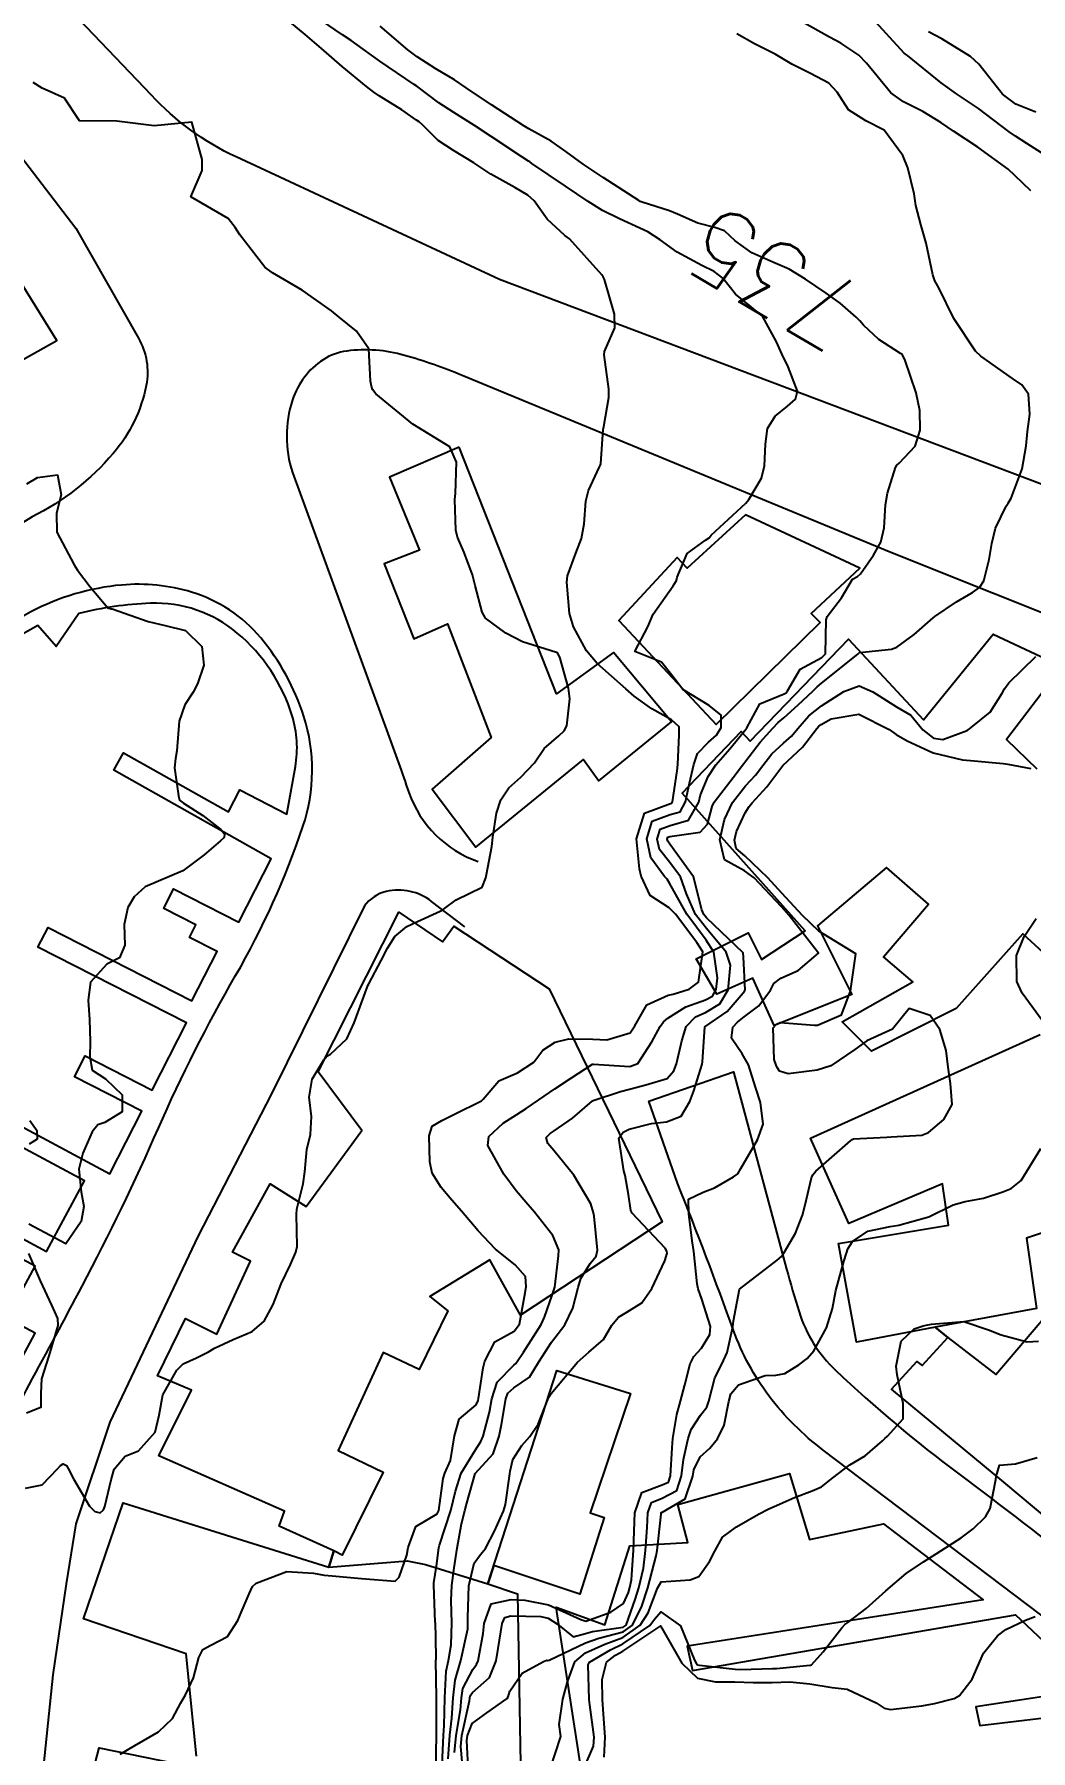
# Model space of a CAD drawing. Header units: metres. Extents: x 298520 to 308411, y 7433745 to 7450750.
# Drawn here: x 304007.6 to 304060.8, y 7439907.9 to 7439999.6 of the extents above; entities that cross this region are included whole.
import ezdxf
from ezdxf.enums import TextEntityAlignment as Align

# ---------------------------------------------------------------- set-up
doc = ezdxf.new("R2010")
doc.units = ezdxf.units.M
doc.header["$LTSCALE"] = 10
for name, color, linetype in [('Cotas', 45, 'Continuous'), ('Curvas de Nivel 1m', 11, 'Continuous'), ('Curvas de Nivel 5m', 15, 'Continuous'), ('Edificações', 30, 'Continuous'), ('Vias Primárias', 230, 'Continuous')]:
    doc.layers.add(name, color=color, linetype=linetype)
doc.styles.add('Style-STANDARD', font='STANDARD.shx')

msp = doc.modelspace()

# ---------------------------------------------------------------- linework, layer by layer
at = {"layer": 'Curvas de Nivel 1m', "flags": 128}
for points, elevation in [([(304012.146, 7439907.702), (304012.925, 7439908.177), (304014.182, 7439908.901), (304014.94, 7439909.617), (304015.39, 7439910.444), (304015.627, 7439910.883), (304016.064, 7439911.781), (304016.349, 7439912.876), (304016.561, 7439913.301), (304016.989, 7439913.524), (304017.867, 7439913.989), (304018.434, 7439914.856), (304018.595, 7439915.269), (304019.024, 7439916.276), (304019.21, 7439916.668), (304019.405, 7439916.844), (304021.039, 7439917.457), (304022.471, 7439917.373), (304023.038, 7439917.268), (304023.472, 7439917.228), (304025.036, 7439917.097), (304026.834, 7439916.953), (304027.037, 7439917.166), (304027.451, 7439918.344), (304027.522, 7439918.745), (304027.933, 7439919.872), (304029.071, 7439920.541), (304029.16, 7439920.729), (304029.391, 7439922.433), (304029.482, 7439922.724), (304029.781, 7439923.392), (304029.997, 7439924.717), (304030.251, 7439925.599), (304031.148, 7439926.375), (304031.257, 7439926.594), (304031.275, 7439926.699), (304031.527, 7439928.338), (304031.613, 7439928.696), (304032.148, 7439929.725), (304033.189, 7439930.302), (304033.466, 7439930.676), (304033.734, 7439932.153), (304033.82, 7439932.671), (304033.785, 7439933.228), (304033.235, 7439933.855), (304032.188, 7439934.691), (304031.257, 7439935.654), (304030.364, 7439936.714), (304029.861, 7439937.304), (304029.285, 7439937.973), (304028.8, 7439938.735), (304028.685, 7439939.35), (304028.638, 7439940.737), (304028.799, 7439941.257), (304029.325, 7439941.555), (304030.104, 7439941.945), (304031.341, 7439942.552), (304031.436, 7439942.605), (304031.528, 7439942.698), (304032.366, 7439943.677), (304033.357, 7439944.096), (304034.226, 7439944.667), (304034.722, 7439945.311), (304035.379, 7439945.732), (304036.104, 7439945.921), (304037.382, 7439945.905), (304038.139, 7439945.865), (304039.379, 7439946.243), (304039.626, 7439946.606), (304040.267, 7439947.73), (304041.408, 7439948.248), (304041.675, 7439948.311), (304042.526, 7439948.569), (304043.027, 7439948.953), (304043.255, 7439950.562), (304042.946, 7439951.06), (304041.802, 7439952.577), (304041.466, 7439952.916), (304040.445, 7439953.568), (304039.964, 7439954.603), (304039.882, 7439954.999), (304039.723, 7439956.607), (304040.148, 7439957.976), (304041.532, 7439958.49), (304041.601, 7439958.51), (304041.637, 7439958.579), (304041.893, 7439960.233), (304041.923, 7439960.576), (304042.002, 7439962.15), (304042.005, 7439962.576), (304041.587, 7439962.956), (304040.535, 7439963.538), (304039.599, 7439964.217), (304039.143, 7439964.615), (304037.616, 7439965.967), (304037.051, 7439966.636), (304036.354, 7439967.931), (304036.133, 7439968.645), (304036.001, 7439970.316), (304036.041, 7439970.646), (304036.475, 7439971.858), (304036.779, 7439972.639), (304036.928, 7439973.421), (304037.012, 7439974.637), (304037.163, 7439975.202), (304037.741, 7439976.469), (304037.795, 7439976.577), (304037.808, 7439976.629), (304037.939, 7439978.46), (304037.965, 7439978.628), (304038.242, 7439980.172), (304038.234, 7439980.626), (304037.993, 7439982.456), (304038.01, 7439982.628), (304038.561, 7439983.898), (304038.539, 7439984.623), (304038.006, 7439986.484), (304037.93, 7439986.629), (304037.864, 7439986.721), (304036.134, 7439988.648), (304035.895, 7439988.834), (304034.945, 7439989.706), (304034.257, 7439990.675), (304033.917, 7439990.984), (304033.217, 7439991.394), (304031.934, 7439992.11), (304031.027, 7439992.709), (304029.949, 7439993.37), (304029.119, 7439993.897), (304028.282, 7439994.745), (304028.11, 7439994.894), (304027.965, 7439994.997), (304027.179, 7439995.55), (304025.978, 7439996.283), (304025.682, 7439996.477), (304025.304, 7439996.78), (304023.999, 7439997.855), (304022.903, 7439998.811), (304022.02, 7439999.559), (304020.495, 7440000.835)], 733), ([(304028.995, 7439906.81), (304029.043, 7439908.728), (304029.042, 7439908.836), (304029.029, 7439910.729), (304029.007, 7439912.705), (304029.009, 7439912.73), (304029.015, 7439912.761), (304028.995, 7439913.965), (304028.975, 7439914.73), (304028.972, 7439914.762), (304028.885, 7439916.731), (304028.898, 7439916.868), (304029.043, 7439917.754), (304029.16, 7439918.728), (304029.2, 7439918.874), (304029.797, 7439920.719), (304030.043, 7439921.761), (304030.361, 7439922.711), (304031.116, 7439923.97), (304031.412, 7439924.405), (304031.533, 7439924.696), (304031.866, 7439925.969), (304031.996, 7439926.692), (304032.278, 7439927.573), (304033.171, 7439928.489), (304033.275, 7439928.576), (304033.349, 7439928.678), (304033.684, 7439929.179), (304034.629, 7439930.658), (304034.804, 7439931.051), (304035.217, 7439932.233), (304035.329, 7439932.541), (304035.353, 7439932.649), (304035.557, 7439934.329), (304035.561, 7439934.647), (304035.254, 7439935.408), (304034.263, 7439936.665), (304033.799, 7439937.193), (304033.284, 7439937.795), (304032.63, 7439938.687), (304031.775, 7439940.229), (304031.828, 7439940.695), (304032.594, 7439941.417), (304033.331, 7439941.885), (304033.817, 7439942.192), (304034.505, 7439942.663), (304035.349, 7439943.239), (304036.197, 7439943.799), (304037.362, 7439944.567), (304037.418, 7439944.574), (304039.361, 7439944.439), (304039.794, 7439944.604), (304040.534, 7439945.752), (304040.981, 7439946.586), (304041.151, 7439946.819), (304041.389, 7439947.019), (304042.345, 7439947.625), (304043.404, 7439947.999), (304043.769, 7439948.193), (304043.977, 7439948.552), (304044.047, 7439949.179), (304043.847, 7439950.554), (304043.442, 7439951.192), (304042.406, 7439952.571), (304041.479, 7439954.229), (304041.347, 7439954.447), (304041.214, 7439954.584), (304040.49, 7439955.592), (304040.267, 7439956.599), (304040.563, 7439957.548), (304041.523, 7439957.898), (304042.048, 7439958.052), (304042.33, 7439958.572), (304042.544, 7439959.569), (304042.771, 7439960.568), (304042.972, 7439961.156), (304043.571, 7439961.77), (304043.987, 7439962.144), (304044.24, 7439962.55), (304044.247, 7439963.207), (304043.595, 7439963.722), (304042.192, 7439964.574), (304041.611, 7439965.34), (304041.059, 7439966.03), (304039.623, 7439966.61), (304040.319, 7439967.924), (304040.601, 7439968.596), (304041.668, 7439970.12), (304041.846, 7439970.404), (304041.888, 7439970.578), (304042.422, 7439971.842), (304043.41, 7439972.563), (304043.594, 7439972.671), (304043.706, 7439972.824), (304045.555, 7439974.533), (304045.725, 7439974.725), (304046.388, 7439975.872), (304046.561, 7439976.522), (304046.603, 7439977.679), (304046.719, 7439978.521), (304047.119, 7439979.178), (304047.785, 7439979.711), (304048.207, 7439980.087), (304048.318, 7439980.505), (304047.813, 7439981.816), (304047.479, 7439982.513), (304047.203, 7439983.143), (304046.439, 7439984.524), (304045.848, 7439985.027), (304045.008, 7439985.696), (304044.326, 7439986.553), (304043.868, 7439986.901), (304043.214, 7439987.225), (304041.883, 7439987.94), (304040.989, 7439988.594), (304040.321, 7439989.027), (304039.899, 7439989.229), (304038.802, 7439989.723), (304037.908, 7439990.167), (304037.132, 7439990.638), (304035.925, 7439991.46), (304034.134, 7439992.677), (304034.021, 7439992.756), (304033.944, 7439992.806), (304033.595, 7439993.035), (304031.957, 7439994.124), (304031.064, 7439994.709), (304029.97, 7439995.391), (304029.163, 7439995.921), (304028.051, 7439996.749), (304027.984, 7439996.798), (304027.84, 7439996.896), (304026.003, 7439998.142), (304025.119, 7439998.783), (304024.47, 7439999.246), (304024.02, 7439999.541), (304022.166, 7440000.819)], 734), ([(304060.784, 7439991.22), (304059.93, 7439992.029), (304059.576, 7439992.374), (304057.95, 7439993.555), (304056.652, 7439994.403), (304055.967, 7439994.862), (304055.002, 7439995.454), (304053.978, 7439995.963), (304053.298, 7439996.447), (304052.006, 7439998.03), (304051.585, 7439998.466), (304050.635, 7439999.097), (304050.022, 7439999.428), (304048.085, 7440000.509)], 737), ([(304061.941, 7439992.869), (304060.57, 7439993.745), (304059.959, 7439994.129), (304059.622, 7439994.373), (304057.975, 7439995.607), (304056.807, 7439996.402), (304055.991, 7439996.979), (304054.187, 7439998.437), (304054.085, 7439998.51), (304054.014, 7439998.572), (304052.29, 7440000.457)], 738), ([(304029.666, 7439907.464), (304029.751, 7439908.718), (304029.863, 7439909.637), (304029.926, 7439910.715), (304030.027, 7439911.654), (304030.333, 7439912.71), (304030.702, 7439914.406), (304030.718, 7439914.704), (304030.712, 7439915), (304030.762, 7439916.704), (304031.045, 7439917.918), (304031.379, 7439918.367), (304031.653, 7439918.694), (304032.138, 7439919.614), (304032.618, 7439920.685), (304032.715, 7439921.047), (304032.947, 7439922.682), (304032.968, 7439922.818), (304033.111, 7439923.441), (304033.598, 7439924.195), (304034.022, 7439924.671), (304034.467, 7439925.333), (304034.983, 7439926.662), (304035.038, 7439926.778), (304035.156, 7439926.979), (304036.571, 7439928.639), (304037.178, 7439929.181), (304037.948, 7439929.86), (304038.393, 7439930.618), (304038.765, 7439931.049), (304039.204, 7439931.32), (304039.998, 7439931.812), (304040.534, 7439932.59), (304041.238, 7439934.055), (304041.347, 7439934.474), (304041.332, 7439934.579), (304041.245, 7439934.741), (304039.481, 7439936.607), (304039.413, 7439936.746), (304039.283, 7439937.601), (304039.108, 7439938.612), (304039.041, 7439938.867), (304038.771, 7439940.615), (304039.001, 7439940.93), (304039.32, 7439941.095), (304040.514, 7439941.403), (304041.326, 7439941.482), (304042.111, 7439941.793), (304042.575, 7439942.568), (304042.778, 7439943.136), (304043.225, 7439944.561), (304043.244, 7439944.682), (304043.366, 7439946.56), (304044.566, 7439947.372), (304045.41, 7439948.369), (304045.481, 7439948.46), (304045.517, 7439948.529), (304045.43, 7439950.273), (304045.421, 7439950.519), (304043.46, 7439952.373), (304043.31, 7439952.562), (304043.215, 7439952.813), (304042.769, 7439954.567), (304041.5, 7439956.316), (304041.388, 7439956.468), (304041.361, 7439956.582), (304041.395, 7439956.691), (304041.505, 7439956.731), (304043.118, 7439956.955), (304043.515, 7439957.392), (304043.759, 7439958.328), (304043.873, 7439958.555), (304044.884, 7439959.877), (304045.378, 7439960.533), (304045.455, 7439960.631), (304045.556, 7439960.764), (304046.324, 7439961.77), (304046.994, 7439962.516), (304047.288, 7439962.811), (304047.589, 7439963.072), (304048.344, 7439963.754), (304049.127, 7439964.495), (304049.373, 7439964.725), (304049.607, 7439964.919), (304051.546, 7439966.461), (304051.578, 7439966.507), (304051.624, 7439966.562), (304053.338, 7439966.732), (304053.629, 7439966.831), (304054.548, 7439967.518), (304055.556, 7439968.411), (304055.654, 7439968.485), (304056.806, 7439969.254), (304057.667, 7439969.764), (304058.031, 7439970.025), (304058.276, 7439970.384), (304058.555, 7439971.517), (304058.687, 7439972.38), (304058.893, 7439973.196), (304059.469, 7439974.373), (304059.568, 7439974.528), (304059.727, 7439974.794), (304060.32, 7439976.361), (304060.527, 7439977.593), (304060.6, 7439978.358), (304060.719, 7439979.293), (304060.658, 7439980.357), (304060.29, 7439980.855), (304059.801, 7439981.199), (304058.105, 7439982.387), (304057.817, 7439982.658), (304056.664, 7439984.402), (304055.859, 7439986.04), (304055.727, 7439986.278), (304055.643, 7439986.413), (304055.552, 7439986.731), (304055.191, 7439988.421), (304054.903, 7439989.425), (304054.633, 7439990.429), (304054.541, 7439991.052), (304054.216, 7439992.436), (304053.943, 7439993.098), (304052.946, 7439994.45), (304051.968, 7439994.946), (304051.035, 7439995.535), (304050.427, 7439996.483), (304049.99, 7439996.959), (304049.012, 7439997.486), (304048.005, 7439997.975), (304047.117, 7439998.519), (304046.018, 7439999.075), (304045.073, 7439999.593)], 736), ([(304061.045, 7439995.425), (304059.978, 7439995.845), (304059.273, 7439996.377), (304058.007, 7439997.982), (304057.558, 7439998.395), (304056.022, 7439999.333), (304055.321, 7439999.716)], 739), ([(304007.087, 7439921.92), (304007.978, 7439922.092), (304008.816, 7439922.973), (304008.95, 7439923.126), (304009.105, 7439923.221), (304009.267, 7439923.13), (304009.359, 7439922.966), (304009.641, 7439922.416), (304010.512, 7439920.948), (304010.788, 7439920.662), (304011.07, 7439920.601), (304011.256, 7439920.753), (304011.324, 7439920.937), (304011.663, 7439922.365), (304011.821, 7439922.933), (304012.407, 7439923.63), (304013.113, 7439923.918), (304014.017, 7439924.907), (304014.219, 7439925.821), (304014.429, 7439926.901), (304015.166, 7439928.227), (304015.503, 7439928.553), (304016.213, 7439928.88), (304016.852, 7439929.197), (304017.178, 7439929.387), (304018.185, 7439929.858), (304019.187, 7439930.291), (304019.835, 7439930.84), (304020.307, 7439931.733), (304020.74, 7439932.827), (304021.233, 7439933.859), (304021.531, 7439934.526), (304021.586, 7439934.817), (304021.552, 7439936.533), (304021.585, 7439936.817), (304021.919, 7439938.181), (304022.002, 7439938.813), (304022.117, 7439940), (304022.306, 7439940.81), (304022.359, 7439941.778), (304022.239, 7439942.811), (304022.403, 7439943.759), (304023.015, 7439944.803), (304023.181, 7439944.987), (304023.367, 7439945.1), (304024.244, 7439945.923), (304024.644, 7439946.781), (304025.357, 7439948.715), (304025.375, 7439948.771), (304025.414, 7439948.854), (304026.082, 7439950.107), (304026.428, 7439950.76), (304026.806, 7439951.392), (304027.451, 7439951.924), (304028.014, 7439952.185), (304029.238, 7439952.732), (304029.38, 7439952.815), (304029.464, 7439952.883), (304030.085, 7439953.336), (304031.476, 7439954.021), (304031.665, 7439954.515), (304031.705, 7439954.698), (304032, 7439956.192), (304032.048, 7439956.695), (304032.236, 7439957.979), (304032.469, 7439958.691), (304032.899, 7439959.326), (304033.545, 7439959.899), (304034.269, 7439960.669), (304034.794, 7439961.432), (304035.575, 7439962.112), (304035.849, 7439962.377), (304035.994, 7439962.646), (304036.159, 7439964.083), (304036.084, 7439964.645), (304035.619, 7439966.304), (304035.499, 7439966.529), (304035.099, 7439966.658), (304033.63, 7439967.126), (304032.738, 7439967.587), (304031.648, 7439968.391), (304031.472, 7439968.703), (304031.096, 7439970.137), (304030.957, 7439970.711), (304030.513, 7439971.895), (304030.155, 7439972.723), (304030.073, 7439973.091), (304030.018, 7439974.726), (304030.042, 7439975.041), (304030.111, 7439976.724), (304029.755, 7439977.548), (304027.773, 7439978.75), (304025.789, 7439980.374), (304025.625, 7439980.606), (304025.563, 7439980.773), (304025.52, 7439981.051), (304025.422, 7439982.776), (304024.757, 7439983.711), (304023.84, 7439984.471), (304023.431, 7439984.804), (304021.854, 7439985.909), (304020.27, 7439986.836), (304019.868, 7439987.146), (304018.525, 7439988.861), (304018.285, 7439989.253), (304017.902, 7439989.734), (304015.913, 7439990.89), (304016.519, 7439992.3), (304016.527, 7439992.884), (304015.963, 7439994.89), (304013.961, 7439994.695), (304011.963, 7439994.94), (304009.963, 7439994.96), (304009.169, 7439996.166), (304007.98, 7439996.697), (304007.497, 7439996.995)], 732), ([(304007.154, 7439975.571), (304007.732, 7439975.911), (304008.8, 7439976.04), (304008.995, 7439974.971), (304008.734, 7439973.996), (304008.752, 7439972.974), (304009.677, 7439971.229), (304009.863, 7439970.958), (304010.547, 7439970.068), (304011.491, 7439968.942), (304011.652, 7439968.894), (304011.711, 7439968.881), (304013.642, 7439968.214), (304014.542, 7439968.004), (304015.635, 7439967.723), (304016.503, 7439966.881), (304016.615, 7439965.878), (304016.263, 7439964.883), (304016.048, 7439964.436), (304015.592, 7439963.759), (304015.3, 7439962.894), (304015.161, 7439961.294), (304015.096, 7439960.897), (304015.037, 7439960.386), (304015.251, 7439958.894), (304015.312, 7439958.674), (304015.529, 7439958.514), (304016.555, 7439957.848), (304017.515, 7439957.095), (304017.711, 7439956.868), (304017.699, 7439956.68), (304017.507, 7439956.494), (304016.625, 7439955.75), (304015.483, 7439954.89), (304013.474, 7439954.032), (304012.897, 7439953.497), (304012.544, 7439952.929), (304012.349, 7439952.031), (304012.389, 7439950.93), (304012.113, 7439950.246), (304011.423, 7439949.912), (304010.561, 7439948.953), (304010.441, 7439947.992), (304010.502, 7439946.953), (304010.545, 7439945.783), (304010.519, 7439944.953), (304010.648, 7439944.243), (304011.351, 7439943.79), (304012.243, 7439942.931), (304012.248, 7439942.011), (304011.321, 7439941.446), (304010.944, 7439941.32), (304010.647, 7439940.95), (304010.152, 7439939.808), (304009.93, 7439938.96), (304010.06, 7439937.737), (304010.201, 7439936.956), (304010.055, 7439936.164), (304009.243, 7439934.97), (304007.258, 7439936.014)], 732), ([(304030.001, 7439907.792), (304030.078, 7439908.713), (304030.316, 7439910.078), (304030.373, 7439910.709), (304030.448, 7439911.22), (304030.976, 7439912.225), (304031.18, 7439912.498), (304031.263, 7439912.697), (304031.534, 7439914.158), (304031.588, 7439914.694), (304031.963, 7439915.747), (304033.022, 7439915.97), (304033.762, 7439915.932), (304035.018, 7439915.694), (304036.745, 7439914.896), (304037.006, 7439914.82), (304038.342, 7439915.287), (304039.02, 7439915.756), (304039.287, 7439916.349), (304039.363, 7439916.605), (304039.45, 7439917.017), (304039.559, 7439918.602), (304039.584, 7439919.128), (304039.62, 7439920.602), (304039.995, 7439921.691), (304041.096, 7439922.088), (304041.431, 7439922.244), (304041.539, 7439922.576), (304041.616, 7439924.077), (304041.66, 7439924.575), (304041.868, 7439925.847), (304042.065, 7439926.571), (304042.294, 7439927.436), (304042.591, 7439928.566), (304042.787, 7439928.953), (304043.181, 7439929.403), (304043.628, 7439930.117), (304043.664, 7439930.555), (304043.215, 7439932.011), (304043.007, 7439932.562), (304042.965, 7439932.823), (304042.772, 7439934.565), (304042.688, 7439935.129), (304042.514, 7439936.568), (304042.5, 7439937.348), (304043.285, 7439937.73), (304043.884, 7439937.957), (304044.903, 7439938.544), (304045.123, 7439938.713), (304045.297, 7439938.998), (304046.177, 7439940.527), (304046.482, 7439941.366), (304046.334, 7439942.525), (304046.098, 7439943.276), (304045.696, 7439944.527), (304045.369, 7439945.126), (304044.794, 7439945.956), (304044.866, 7439946.538), (304045.107, 7439946.815), (304045.391, 7439947.042), (304046.246, 7439947.675), (304046.881, 7439948.515), (304047.058, 7439948.872), (304047.419, 7439949.156), (304048.358, 7439949.566), (304049.433, 7439950.49), (304047.865, 7439952.506), (304047.467, 7439952.962), (304046.01, 7439954.525), (304045.487, 7439954.895), (304044.425, 7439955.479), (304044.177, 7439956.55), (304044.424, 7439957.642), (304044.853, 7439958.54), (304045.542, 7439959.427), (304046.071, 7439960.001), (304046.471, 7439960.521), (304046.945, 7439961.133), (304047.571, 7439961.704), (304047.993, 7439962.09), (304048.326, 7439962.503), (304048.914, 7439963.172), (304049.595, 7439963.705), (304050.784, 7439964.472), (304051.606, 7439964.772), (304052.336, 7439964.453), (304053.595, 7439963.652), (304054.362, 7439963.199), (304055.002, 7439962.419), (304055.577, 7439961.987), (304056.072, 7439961.908), (304057.373, 7439962.392), (304057.5, 7439962.474), (304057.584, 7439962.545), (304058.6, 7439963.373), (304059.243, 7439964.374), (304059.363, 7439964.614), (304059.609, 7439964.939), (304061.052, 7439966.349)], 737), ([(304030.466, 7439906.707), (304030.33, 7439908.112), (304030.391, 7439908.708), (304030.803, 7439910.554), (304030.823, 7439910.702), (304030.84, 7439910.816), (304030.957, 7439910.994), (304031.865, 7439911.795), (304032.218, 7439912.688), (304032.33, 7439913.346), (304032.538, 7439914.685), (304032.682, 7439915.009), (304033.009, 7439915.096), (304034.612, 7439915.061), (304035.008, 7439914.982), (304035.491, 7439914.653), (304036.338, 7439913.981), (304036.998, 7439914.156), (304037.362, 7439914.264), (304039.002, 7439914.501), (304039.159, 7439914.608), (304039.646, 7439915.978), (304039.841, 7439916.598), (304040.088, 7439917.639), (304040.199, 7439918.593), (304040.293, 7439919.819), (304040.326, 7439920.591), (304040.519, 7439921.15), (304041.085, 7439921.389), (304041.869, 7439921.794), (304042.129, 7439922.57), (304042.226, 7439923.454), (304042.478, 7439924.566), (304042.638, 7439925.057), (304043.142, 7439925.809), (304043.47, 7439926.235), (304043.578, 7439926.556), (304043.909, 7439927.809), (304044.28, 7439928.549), (304044.567, 7439929.158), (304044.855, 7439930.543), (304044.89, 7439930.85), (304045.223, 7439932.54), (304047.239, 7439934.089), (304047.455, 7439934.294), (304047.612, 7439934.506), (304048.216, 7439935.543), (304048.58, 7439936.497), (304048.726, 7439937.048), (304049.067, 7439938.492), (304049.13, 7439938.656), (304049.297, 7439938.853), (304051.144, 7439940.463), (304051.23, 7439940.546), (304051.315, 7439940.576), (304053.088, 7439940.671), (304053.317, 7439940.682), (304054.963, 7439940.778), (304055.32, 7439940.915), (304056.131, 7439941.608), (304056.574, 7439942.402), (304056.484, 7439943.532), (304056.37, 7439944.405), (304056.258, 7439945.293), (304055.915, 7439946.412), (304055.394, 7439947.158), (304054.287, 7439947.543), (304053.383, 7439946.44), (304052.024, 7439945.806), (304051.372, 7439945.34), (304050.104, 7439944.479), (304049.36, 7439944.239), (304047.821, 7439944.043), (304047.36, 7439944.185), (304047.232, 7439944.382), (304047.175, 7439944.512), (304047.065, 7439944.814), (304047.023, 7439946.514), (304047.192, 7439946.706), (304047.387, 7439946.79), (304049.224, 7439946.653), (304049.385, 7439946.646), (304050.659, 7439947.206), (304051.15, 7439948.464), (304051.433, 7439950.46), (304049.451, 7439951.672), (304048.582, 7439952.499), (304047.475, 7439953.708), (304046.726, 7439954.518), (304045.495, 7439955.701), (304045.048, 7439956.086), (304044.943, 7439956.538), (304045.055, 7439956.991), (304045.525, 7439957.993), (304045.732, 7439958.326), (304045.896, 7439958.526), (304046.677, 7439959.383), (304047.534, 7439960.51), (304048.577, 7439961.491), (304049.354, 7439962.492), (304049.458, 7439962.618), (304049.585, 7439962.716), (304050.123, 7439963.017), (304051.591, 7439963.256), (304053.204, 7439962.444), (304053.579, 7439962.176), (304054.165, 7439961.84), (304055.565, 7439961.189), (304057.134, 7439960.819), (304057.559, 7439960.787), (304059.306, 7439960.623), (304059.556, 7439960.591), (304060.77, 7439960.352)], 738), ([(304061.391, 7439946.904), (304060.323, 7439948.356), (304060.03, 7439948.972), (304060.009, 7439950.361), (304060.415, 7439951.389), (304061.055, 7439952.346)], 739), ([(304007.306, 7439940.302), (304007.719, 7439940.576), (304007.715, 7439940.986), (304007.321, 7439941.539)], 732), ([(304030.752, 7439906.702), (304030.661, 7439908.435), (304030.692, 7439908.704), (304030.939, 7439909.355), (304031.717, 7439909.92), (304032.803, 7439910.682), (304032.857, 7439910.778), (304032.959, 7439911.076), (304033.605, 7439912.042), (304034.752, 7439912.662), (304034.923, 7439912.721), (304034.983, 7439912.711), (304035.058, 7439912.733), (304036.993, 7439913.652), (304037.71, 7439913.909), (304038.999, 7439914.25), (304039.5, 7439914.603), (304039.997, 7439915.616), (304040.317, 7439916.591), (304040.776, 7439918.31), (304040.82, 7439918.583), (304041.029, 7439920.537), (304041.032, 7439920.581), (304041.042, 7439920.612), (304041.074, 7439920.626), (304042.308, 7439921.344), (304042.731, 7439922.564), (304042.782, 7439922.888), (304043.113, 7439923.585), (304043.627, 7439924.046), (304044.052, 7439924.551), (304044.405, 7439925.276), (304044.644, 7439926.545), (304044.75, 7439926.951), (304045.162, 7439927.441), (304046.584, 7439927.936), (304047.167, 7439927.959), (304047.637, 7439928.037), (304048.38, 7439928.498), (304048.831, 7439928.839), (304049.181, 7439929.256), (304049.86, 7439930.48), (304050.177, 7439931.506), (304050.357, 7439932.473), (304050.797, 7439934.025), (304050.925, 7439934.465), (304051.004, 7439934.706), (304051.252, 7439935.085), (304052.07, 7439935.643), (304053.265, 7439935.892), (304053.734, 7439935.968), (304055.263, 7439936.394), (304055.324, 7439936.419), (304056.629, 7439937.043), (304057.275, 7439937.226), (304058.25, 7439937.408), (304059.284, 7439937.753), (304059.719, 7439937.931), (304060.253, 7439938.356), (304061.31, 7439940.069)], 739), ([(304007.238, 7439934.457), (304007.861, 7439932.984), (304008.482, 7439931.699), (304008.801, 7439930.974), (304008.813, 7439930.598), (304008.337, 7439928.978), (304007.945, 7439927.766), (304007.9, 7439926.983), (304007.905, 7439926.219), (304007.137, 7439925.915)], 732), ([(304036.916, 7439906.974), (304037.423, 7439908.13), (304037.456, 7439908.625), (304037.225, 7439910.352), (304037.198, 7439910.628), (304037.132, 7439912.478), (304037.216, 7439912.628), (304038.327, 7439913.279), (304038.993, 7439913.598), (304040.427, 7439914.589), (304040.673, 7439914.92), (304041.014, 7439915.309), (304042.068, 7439914.569), (304042.824, 7439912.722), (304042.901, 7439912.561), (304042.982, 7439912.481), (304043.086, 7439912.455), (304044.979, 7439912.248), (304045.28, 7439912.234), (304046.979, 7439912.279), (304047.198, 7439912.289), (304048.982, 7439912.456), (304049.012, 7439912.46), (304049.061, 7439912.489), (304049.681, 7439913.171), (304050.688, 7439914.465), (304050.842, 7439914.626), (304051.007, 7439914.746), (304051.982, 7439915.487), (304053.033, 7439916.44), (304054.116, 7439917.355), (304055.049, 7439917.986), (304055.721, 7439918.41), (304057.062, 7439919.272), (304057.701, 7439919.749), (304058.361, 7439920.377), (304058.615, 7439920.839), (304058.908, 7439922.372), (304058.93, 7439922.547), (304059.111, 7439923.141), (304059.968, 7439923.214), (304061.115, 7439923.563)], 741), ([(304037.994, 7439907.547), (304038.045, 7439908.619), (304037.965, 7439909.597), (304037.908, 7439910.62), (304037.887, 7439911.703), (304038.108, 7439912.619), (304038.596, 7439913.005), (304038.989, 7439913.211), (304040.955, 7439914.534), (304041.003, 7439914.558), (304042.146, 7439912.568), (304042.971, 7439911.76), (304043.94, 7439911.579), (304044.968, 7439911.569), (304045.956, 7439911.537), (304046.968, 7439911.544), (304047.905, 7439911.565), (304048.968, 7439911.468), (304050.163, 7439911.274), (304050.964, 7439911.188), (304052.515, 7439910.444), (304052.95, 7439910.158), (304053.291, 7439910.095), (304054.952, 7439910.292), (304055.631, 7439910.41), (304056.676, 7439910.676), (304056.96, 7439910.847), (304057.646, 7439911.71), (304057.933, 7439912.38), (304058.256, 7439913.112), (304059, 7439914.038), (304059.447, 7439914.363), (304060.487, 7439914.872), (304061.014, 7439915.055)], 742)]:
    msp.add_lwpolyline(points, dxfattribs=dict(at, elevation=elevation))
at = {"layer": 'Curvas de Nivel 5m', "flags": 128}
for points, elevation in [([(304029.333, 7439907.14), (304029.407, 7439908.723), (304029.441, 7439909.225), (304029.476, 7439910.722), (304029.554, 7439912.142), (304029.671, 7439912.72), (304029.828, 7439913.554), (304029.855, 7439914.717), (304029.828, 7439915.911), (304029.86, 7439916.718), (304029.987, 7439917.661), (304030.14, 7439918.714), (304030.375, 7439920.019), (304030.552, 7439920.708), (304030.664, 7439921.122), (304031.103, 7439922.7), (304032.056, 7439923.748), (304032.387, 7439924.687), (304032.505, 7439925.314), (304032.742, 7439926.684), (304032.847, 7439926.992), (304033.159, 7439927.269), (304033.997, 7439927.84), (304034.51, 7439928.667), (304035.184, 7439929.723), (304035.884, 7439930.643), (304036.314, 7439931.531), (304036.594, 7439932.636), (304036.741, 7439933.121), (304037.236, 7439933.913), (304037.559, 7439934.308), (304037.626, 7439934.626), (304037.452, 7439936.446), (304037.422, 7439936.629), (304037.278, 7439937.096), (304036.375, 7439938.639), (304035.306, 7439939.947), (304034.982, 7439940.327), (304034.89, 7439940.656), (304035.1, 7439940.87), (304035.318, 7439941.004), (304036.293, 7439941.676), (304037.342, 7439942.595), (304037.36, 7439942.612), (304037.399, 7439942.629), (304038.862, 7439943.101), (304039.349, 7439943.234), (304040.219, 7439943.465), (304041.355, 7439943.804), (304041.72, 7439944.216), (304041.858, 7439944.575), (304042.135, 7439945.813), (304042.374, 7439946.57), (304042.869, 7439947.087), (304043.394, 7439947.322), (304044.163, 7439947.787), (304044.605, 7439948.542), (304044.742, 7439949.856), (304044.5, 7439950.544), (304043.452, 7439951.804), (304042.867, 7439952.566), (304042.389, 7439953.656), (304042.076, 7439954.574), (304041.491, 7439955.345), (304040.946, 7439956.037), (304040.814, 7439956.59), (304040.979, 7439957.12), (304041.514, 7439957.31), (304042.496, 7439957.593), (304043.044, 7439958.565), (304043.144, 7439958.957), (304043.547, 7439959.925), (304043.962, 7439960.554), (304044.703, 7439961.406), (304045.582, 7439962.481), (304045.605, 7439962.507), (304045.617, 7439962.53), (304046.304, 7439963.815), (304047.601, 7439964.338), (304047.711, 7439964.4), (304047.787, 7439964.508), (304048.451, 7439965.665), (304049.621, 7439966.286), (304049.811, 7439966.487), (304049.844, 7439968.293), (304049.897, 7439968.486), (304050.665, 7439969.477), (304051.259, 7439970.466), (304051.521, 7439970.616), (304051.677, 7439970.752), (304052.384, 7439971.761), (304052.772, 7439972.449), (304052.946, 7439973.213), (304053.025, 7439974.447), (304053.116, 7439975.059), (304053.555, 7439976.442), (304053.63, 7439976.555), (304053.746, 7439976.661), (304054.604, 7439977.584), (304054.876, 7439978.423), (304054.842, 7439979.483), (304054.647, 7439980.427), (304054.056, 7439982.2), (304053.93, 7439982.438), (304053.881, 7439982.497), (304053.824, 7439982.529), (304052.652, 7439983.272), (304051.839, 7439984.032), (304051.64, 7439984.262), (304051.453, 7439984.466), (304050.595, 7439985.223), (304049.855, 7439985.743), (304048.741, 7439986.501), (304047.871, 7439987.033), (304046.996, 7439987.399), (304045.884, 7439987.911), (304044.984, 7439988.544), (304044.415, 7439989.07), (304043.9, 7439989.252), (304042.987, 7439989.484), (304041.907, 7439989.97), (304041.477, 7439990.155), (304040.018, 7439990.608), (304039.913, 7439990.641), (304039.835, 7439990.69), (304037.932, 7439991.925), (304036.866, 7439992.641), (304035.95, 7439993.323), (304035.164, 7439993.871), (304033.961, 7439994.533), (304033.707, 7439994.683), (304031.974, 7439995.808), (304030.614, 7439996.714), (304029.989, 7439997.137), (304028.997, 7439997.736), (304028.007, 7439998.374), (304027.498, 7439998.755), (304026.025, 7440000.019)], 735), ([(304035.064, 7439906.808), (304035.685, 7439908.649), (304035.58, 7439909.291), (304035.789, 7439910.647), (304036.036, 7439911.575), (304036.422, 7439912.638), (304036.988, 7439913.115), (304038.031, 7439913.581), (304038.996, 7439913.946), (304039.922, 7439914.596), (304040.341, 7439915.262), (304040.836, 7439916.583), (304041.036, 7439916.922), (304042.578, 7439917.024), (304043.039, 7439917.19), (304043.61, 7439917.992), (304043.896, 7439918.552), (304044.309, 7439919.299), (304045.066, 7439919.858), (304046.23, 7439920.523), (304046.785, 7439920.806), (304047.079, 7439920.933), (304048.163, 7439921.423), (304049.092, 7439921.78), (304049.593, 7439921.985), (304050.209, 7439922.473), (304051.11, 7439923.157), (304051.924, 7439923.643), (304052.864, 7439924.443), (304052.988, 7439924.578), (304053.127, 7439924.699), (304053.951, 7439925.622), (304053.958, 7439926.432), (304053.632, 7439927.972), (304053.588, 7439928.436), (304053.852, 7439929.767), (304054.549, 7439930.426), (304055.033, 7439930.584), (304055.196, 7439930.62), (304055.465, 7439930.684), (304057.199, 7439930.822), (304058.522, 7439930.377), (304059.19, 7439930.107), (304060.577, 7439929.74), (304061.187, 7439929.769)], 740)]:
    msp.add_lwpolyline(points, dxfattribs=dict(at, elevation=elevation))
at = {"layer": 'Edificações'}
for points in [[(303983.133, 7439981.34), (303987.586, 7439972.366), (303989.014, 7439972.144), (304008.762, 7439983.221), (304002.345, 7439993.541), (303990.778, 7439988.105), (303992.231, 7439985.014), (303993.246, 7439982.854), (303990.035, 7439981.345), (303986.619, 7439986.444), (303984.187, 7439985.453)], [(304030.249, 7439977.52), (304026.527, 7439975.927), (304028.123, 7439972.02), (304026.249, 7439971.287), (304027.82, 7439967.282), (304029.617, 7439968.091), (304031.947, 7439962.015), (304028.807, 7439959.256), (304031.138, 7439956.163), (304036.888, 7439960.845), (304037.698, 7439959.707), (304041.579, 7439962.848), (304038.498, 7439966.548), (304035.45, 7439964.341)], [(304045.533, 7439973.912), (304042.42, 7439971.052), (304041.892, 7439971.629), (304038.777, 7439968.265), (304043.976, 7439962.715), (304049.526, 7439968.158), (304049.049, 7439968.635), (304051.638, 7439971.053)]]:
    msp.add_lwpolyline(points, close=True, dxfattribs=at)
msp.add_lwpolyline([(304004.372, 7439942.576), (304011.595, 7439938.706), (304013.303, 7439942.054), (304009.699, 7439943.893), (304010.269, 7439945.01), (304013.852, 7439943.182), (304015.684, 7439946.774), (304007.752, 7439950.821), (304008.289, 7439951.874), (304015.976, 7439947.952), (304017.315, 7439950.576), (304015.838, 7439951.33), (304016.185, 7439952.01), (304014.469, 7439952.886), (304014.998, 7439953.922), (304018.472, 7439952.15), (304020.203, 7439955.542), (304011.804, 7439960.27), (304012.327, 7439961.199), (304017.936, 7439958.044), (304018.541, 7439959.216), (304021.048, 7439957.923), (304021.498, 7439960.458, 0.119475), (304021.331, 7439963.169, 0.14397), (304018.397, 7439967.593, 0.186763), (304013.758, 7439969.181, 0.050893), (304009.928, 7439968.638), (304008.723, 7439966.871), (304007.751, 7439967.997), (304001.186, 7439964.29)], format="xyb", dxfattribs=at)
for points in [[(304063.218, 7439948.883), (304060.347, 7439951.532), (304056.791, 7439947.546), (304052.263, 7439945.261), (304050.694, 7439946.829), (304054.48, 7439948.955), (304052.91, 7439950.292), (304055.311, 7439953.111), (304053.072, 7439955.076), (304049.376, 7439951.957), (304051.223, 7439948.28), (304047.066, 7439946.623), (304045.935, 7439949.159), (304044.014, 7439948.297), (304042.912, 7439950.197), (304045.687, 7439951.583), (304046.4, 7439950.159), (304048.725, 7439951.695), (304042.16, 7439959.045), (304045.301, 7439962.334), (304045.795, 7439961.817), (304051.042, 7439967.273), (304055.045, 7439962.964), (304058.763, 7439967.531), (304062.459, 7439965.806), (304059.472, 7439961.906), (304061.106, 7439960.333)], [(304016.211, 7439907.602), (304015.667, 7439913.072), (304010.176, 7439914.946), (304012.294, 7439921.141), (304023.282, 7439917.695), (304023.561, 7439918.562), (304020.641, 7439919.882), (304020.919, 7439920.68), (304014.205, 7439923.644), (304015.944, 7439927.16), (304014.136, 7439927.924), (304015.631, 7439930.978), (304017.299, 7439930.145), (304019.108, 7439934.046), (304018.135, 7439934.532), (304020.151, 7439938.177), (304022.068, 7439936.961), (304025.043, 7439941.024), (304022.709, 7439944.157), (304027.029, 7439952.693), (304029.364, 7439951.092), (304029.957, 7439951.928), (304035.047, 7439948.582), (304041.081, 7439936.145), (304033.517, 7439931.155), (304031.879, 7439934.105), (304028.673, 7439932.156), (304029.648, 7439931.39), (304028.113, 7439928.25), (304026.196, 7439929.155), (304023.79, 7439923.928), (304026.195, 7439922.78), (304023.991, 7439918.346), (304023.561, 7439918.562), (304023.282, 7439917.695), (304027.466, 7439918.038), (304028.452, 7439917.841), (304031.785, 7439916.8), (304035.469, 7439928.206), (304039.401, 7439926.968), (304037.24, 7439920.594), (304037.984, 7439920.346), (304036.686, 7439916.251), (304032.105, 7439917.79), (304031.785, 7439916.8), (304033.359, 7439916.273), (304033.537, 7439906.17)], [(304068.844, 7439914.272), (304059.33, 7439922.241), (304053.34, 7439927.202), (304054.697, 7439928.683), (304054.973, 7439928.476), (304056.354, 7439929.971), (304055.663, 7439930.522), (304051.472, 7439929.724), (304050.505, 7439934.989), (304056.376, 7439935.963), (304056.054, 7439938.17), (304051.059, 7439936.055), (304049.01, 7439940.616), (304061.278, 7439946.156)], [(304004.205, 7439936.711), (304007.786, 7439934.792), (304008.215, 7439934.562), (304010.231, 7439938.325), (304003.909, 7439941.712)], [(304006.065, 7439927.327), (304007.598, 7439930.189), (304006.103, 7439930.99), (304007.598, 7439933.781), (304003.742, 7439935.847)], [(304063.687, 7439936.301), (304060.553, 7439935.27), (304061.088, 7439931.516), (304055.663, 7439930.522), (304056.354, 7439929.971), (304058.908, 7439927.99), (304064.736, 7439934.82)], [(304036.787, 7439906.776), (304035.423, 7439915.559), (304038.022, 7439914.62), (304039.37, 7439918.83), (304042.458, 7439919.009), (304041.919, 7439921.053), (304047.885, 7439922.698), (304048.962, 7439919.183), (304052.916, 7439920.008), (304058.232, 7439915.949), (304042.429, 7439913.472), (304042.716, 7439912.177), (304059.96, 7439915.156), (304064.163, 7439911.205), (304057.843, 7439910.236), (304058.059, 7439909.232), (304063.121, 7439909.842)], [(304009.973, 7439904.027), (304011.013, 7439908.043), (304016.597, 7439906.907)]]:
    msp.add_lwpolyline(points, dxfattribs=at)
at = {"layer": 'Vias Primárias'}
for points in [[(304183.741, 7439909.534, 0.009533), (304177.811, 7439918.651, 0.122879), (304171.39, 7439924.403, 0.004442), (304164.424, 7439928.004), (304141.07, 7439940.66), (304120.149, 7439950.517), (304092.692, 7439962.748), (304061.383, 7439975.529), (304032.401, 7439986.478), (304018.329, 7439993.029, -0.097375), (304013.808, 7439996.324), (303999.562, 7440011.237), (303977, 7440035.334), (303960.119, 7440055.998), (303940.923, 7440080.389)], [(303936.241, 7440075.778), (303954.18, 7440052.744), (303971.125, 7440032.573), (303988.951, 7440013.036), (304003.618, 7439997.248), (304009.775, 7439989.22), (304013.121, 7439983.339, -0.179768), (304013.532, 7439980.822, -0.129181), (304011.774, 7439977.192, -0.099614), (304007.436, 7439973.797), (303995.47, 7439966.401), (303985.614, 7439959.858), (303974.392, 7439950.519), (303965.411, 7439943.146), (303963.794, 7439942.155), (303954.231, 7439937.817, -0.042728), (303951.325, 7439936.787, -0.370631), (303948.968, 7439937.94, -0.125043), (303948.598, 7439940.272), (303949.205, 7439946.986), (303949.316, 7439952.554), (303949.02, 7439957.636), (303947.722, 7439967.5), (303944.236, 7439980.22)], [(304003.108, 7439905.955, -0.007977), (304003.971, 7439915.682, -0.04464), (304005.365, 7439922.785, -0.053914), (304007.282, 7439927.441, 0.002775), (304010.109, 7439932.705, 0.018673), (304014.184, 7439941.143, -0.027812), (304018.307, 7439949.296, 0.049824), (304021.902, 7439957.255, 0.159601), (304021.95, 7439963.142, 0.097055), (304019.649, 7439967.336, 0.146536), (304015.959, 7439969.777, 0.096158), (304012.217, 7439970.159, 0.099504), (304007.377, 7439968.723, 0.044937), (304005.456, 7439967.474), (303991.936, 7439958.795), (303985.943, 7439954.481), (303977.264, 7439947.481), (303969.782, 7439941.101, -0.058213), (303965.135, 7439937.99, -0.022938), (303959.232, 7439935.3, 0.006754), (303951.991, 7439932.278), (303945.714, 7439929.694)], [(304030.55, 7439951.901), (304028.776, 7439953.26, 0.223316), (304026.349, 7439953.787, 0.184194), (304025.194, 7439953.015), (304020.225, 7439942.989), (304016.29, 7439935.356), (304011.587, 7439925.444), (304009.781, 7439920.018), (304009.249, 7439916.799), (304008.539, 7439911.941), (304007.947, 7439906.084)]]:
    msp.add_lwpolyline(points, format="xyb", dxfattribs=at)
at = {"layer": 'Vias Primárias', "elevation": 751.472}
for points in [[(304080.809, 7439960.903), (304053.305, 7439971.893), (304030.414, 7439981.351, 0.028451), (304027.328, 7439982.425, 0.101624), (304024.243, 7439982.659, 0.114114), (304022.98, 7439982.192, 0.170757), (304021.344, 7439980.044, 0.157666), (304021.344, 7439976.168), (304026.434, 7439962.231, -0.003076), (304027.564, 7439959.077, 0.227892), (304031.26, 7439955.386, 0.169935)], [(304062.63, 7439914.154), (304049.695, 7439923.941, -0.0691), (304046.79, 7439926.847, -0.075673), (304044.903, 7439930.334, 0.009477), (304041.906, 7439938.201), (304040.368, 7439942.586), (304044.903, 7439944.155), (304047.732, 7439933.623, 0.010631), (304048.401, 7439931.328, 0.128027), (304050.352, 7439928.213, 0.028765), (304056.936, 7439922.678, -0.007577), (304063.776, 7439917.406, -0.035649)]]:
    msp.add_lwpolyline(points, format="xyb", dxfattribs=at)

# ---------------------------------------------------------------- texts
at = {"layer": 'Cotas', "style": 'Style-STANDARD'}
msp.add_text('735', height=4, rotation=149.47593, dxfattribs=at).set_placement((304047.038, 7439986.531, 735), align=Align.MIDDLE_CENTER)

doc.saveas('drawing.dxf')
